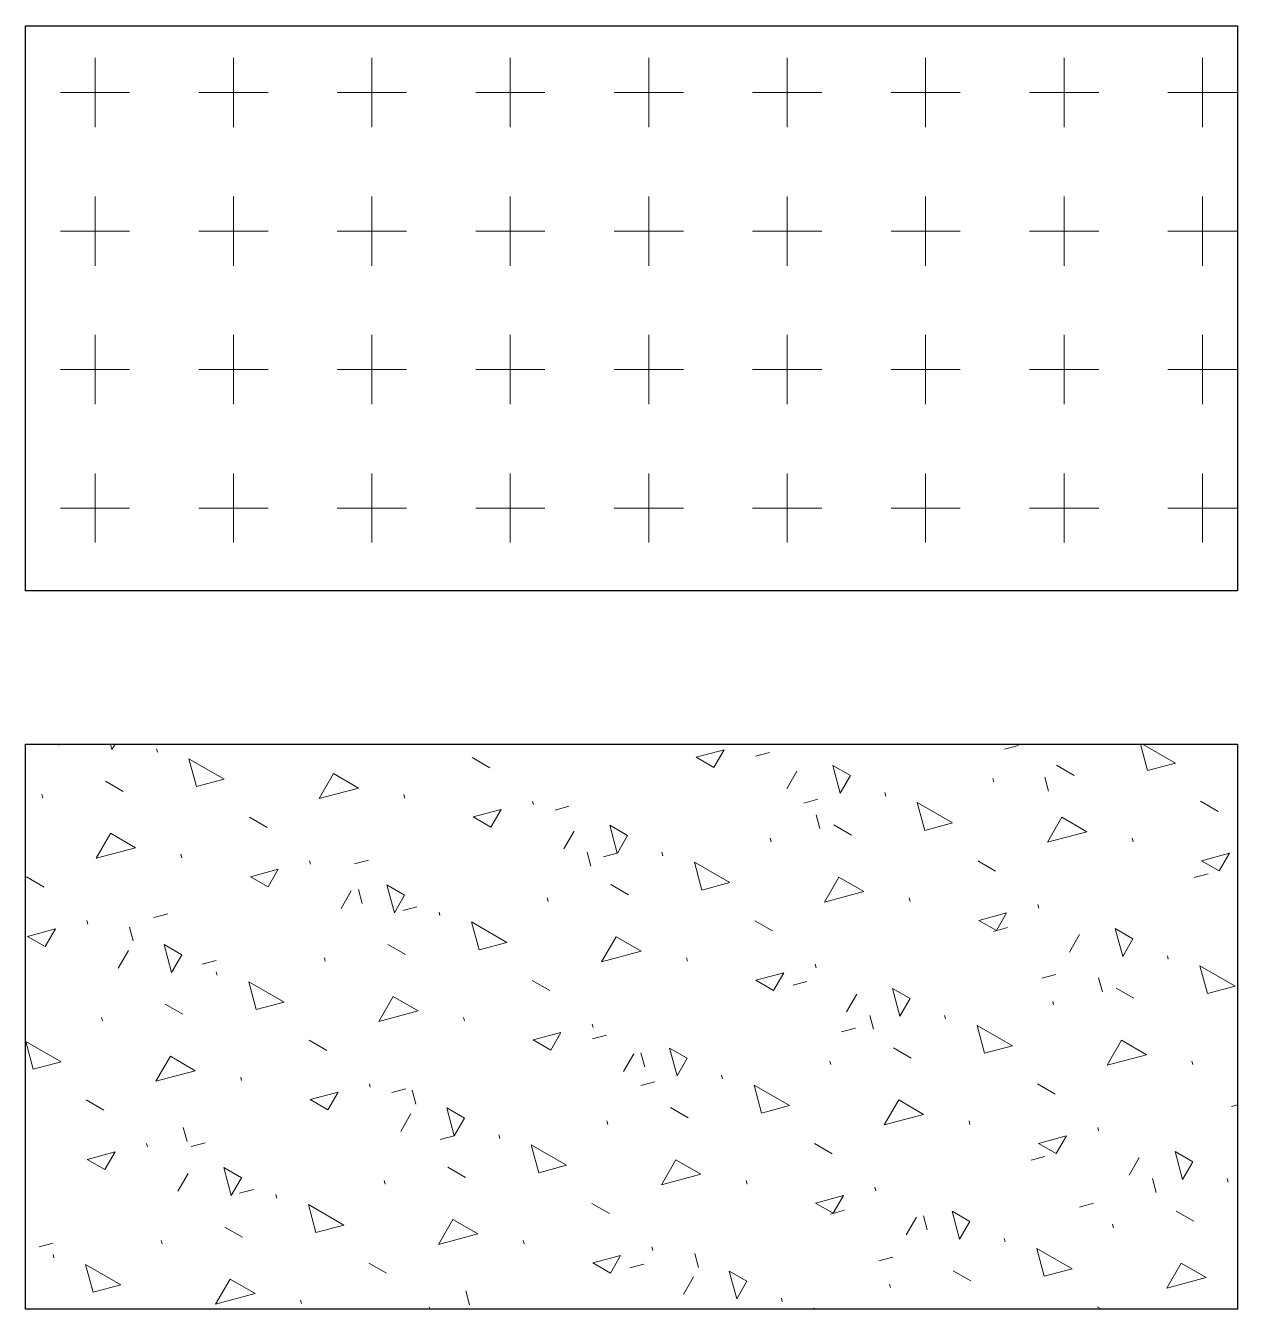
# Model space of a CAD drawing. Header units: millimetres. Extents: x 0 to 23.3, y 0 to 16.5.
# Drawn here: x 16.893 to 17.778, y 4.625 to 5.563 of the extents above; entities that cross this region are included whole.
import ezdxf

# ---------------------------------------------------------------- set-up
doc = ezdxf.new("R2010")
doc.units = ezdxf.units.MM
doc.layers.add('PDF _Геометрия', color=7, linetype='Continuous')

msp = doc.modelspace()

# ---------------------------------------------------------------- linework, layer by layer
at = {"layer": 'PDF _Геометрия', "lineweight": 25}
for points in [[(16.89256, 5.56299), (17.77774, 5.56299), (17.77774, 5.15015), (16.89256, 5.15015)], [(16.89256, 5.03826), (17.77774, 5.03826), (17.77774, 4.62542), (16.89256, 4.62542)]]:
    msp.add_lwpolyline(points, close=True, dxfattribs=at)
at = {"layer": 'PDF _Геометрия', "lineweight": 18}
for points in [[(16.94322, 5.48883), (16.94322, 5.5394)], [(17.04435, 5.48883), (17.04435, 5.5394)], [(17.14549, 5.48883), (17.14549, 5.5394)], [(17.24662, 5.48883), (17.24662, 5.5394)], [(17.34776, 5.48883), (17.34776, 5.5394)], [(17.4489, 5.48883), (17.4489, 5.5394)], [(17.55003, 5.48883), (17.55003, 5.5394)], [(17.65117, 5.48883), (17.65117, 5.5394)], [(17.75231, 5.48883), (17.75231, 5.5394)], [(16.91793, 5.51411), (16.9685, 5.51411)], [(17.01907, 5.51411), (17.06964, 5.51411)], [(17.12021, 5.51411), (17.17077, 5.51411)], [(17.22134, 5.51411), (17.27191, 5.51411)], [(17.32248, 5.51411), (17.37304, 5.51411)], [(17.42361, 5.51411), (17.47418, 5.51411)], [(17.52475, 5.51411), (17.57532, 5.51411)], [(17.62588, 5.51411), (17.67645, 5.51411)], [(17.72702, 5.51411), (17.77759, 5.51411)], [(16.94322, 5.38769), (16.94322, 5.43826)], [(17.04435, 5.38769), (17.04435, 5.43826)], [(17.14549, 5.38769), (17.14549, 5.43826)], [(17.24662, 5.38769), (17.24662, 5.43826)], [(17.34776, 5.38769), (17.34776, 5.43826)], [(17.4489, 5.38769), (17.4489, 5.43826)], [(17.55003, 5.38769), (17.55003, 5.43826)], [(17.65117, 5.38769), (17.65117, 5.43826)], [(17.75231, 5.38769), (17.75231, 5.43826)], [(16.91793, 5.41298), (16.9685, 5.41298)], [(17.01907, 5.41298), (17.06964, 5.41298)], [(17.12021, 5.41298), (17.17077, 5.41298)], [(17.22134, 5.41298), (17.27191, 5.41298)], [(17.32248, 5.41298), (17.37304, 5.41298)], [(17.42361, 5.41298), (17.47418, 5.41298)], [(17.52475, 5.41298), (17.57532, 5.41298)], [(17.62588, 5.41298), (17.67645, 5.41298)], [(17.72702, 5.41298), (17.77759, 5.41298)], [(16.94322, 5.28655), (16.94322, 5.33712)], [(17.04435, 5.28655), (17.04435, 5.33712)], [(17.14549, 5.28655), (17.14549, 5.33712)], [(17.24662, 5.28655), (17.24662, 5.33712)], [(17.34776, 5.28655), (17.34776, 5.33712)], [(17.4489, 5.28655), (17.4489, 5.33712)], [(17.55003, 5.28655), (17.55003, 5.33712)], [(17.65117, 5.28655), (17.65117, 5.33712)], [(17.75231, 5.28655), (17.75231, 5.33712)], [(16.91793, 5.31184), (16.9685, 5.31184)], [(17.01907, 5.31184), (17.06964, 5.31184)], [(17.12021, 5.31184), (17.17077, 5.31184)], [(17.22134, 5.31184), (17.27191, 5.31184)], [(17.32248, 5.31184), (17.37304, 5.31184)], [(17.42361, 5.31184), (17.47418, 5.31184)], [(17.52475, 5.31184), (17.57532, 5.31184)], [(17.62588, 5.31184), (17.67645, 5.31184)], [(17.72702, 5.31184), (17.77759, 5.31184)], [(16.94322, 5.18542), (16.94322, 5.23599)], [(17.04435, 5.18542), (17.04435, 5.23599)], [(17.14549, 5.18542), (17.14549, 5.23599)], [(17.24662, 5.18542), (17.24662, 5.23599)], [(17.34776, 5.18542), (17.34776, 5.23599)], [(17.4489, 5.18542), (17.4489, 5.23599)], [(17.55003, 5.18542), (17.55003, 5.23599)], [(17.65117, 5.18542), (17.65117, 5.23599)], [(17.75231, 5.18542), (17.75231, 5.23599)], [(16.91793, 5.2107), (16.9685, 5.2107)], [(17.01907, 5.2107), (17.06964, 5.2107)], [(17.12021, 5.2107), (17.17077, 5.2107)], [(17.22134, 5.2107), (17.27191, 5.2107)], [(17.32248, 5.2107), (17.37304, 5.2107)], [(17.42361, 5.2107), (17.47418, 5.2107)], [(17.52475, 5.2107), (17.57532, 5.2107)], [(17.62588, 5.2107), (17.67645, 5.2107)], [(17.72702, 5.2107), (17.77759, 5.2107)], [(16.91651, 5.03743), (16.91699, 5.03826)], [(16.95553, 5.03425), (16.95446, 5.03826)], [(16.95553, 5.03425), (16.95785, 5.03826)], [(16.98879, 5.03226), (16.98811, 5.0348)], [(17.42632, 5.0377), (17.42617, 5.03826)], [(17.60769, 5.03449), (17.61786, 5.03722)], [(17.70702, 5.03826), (17.71221, 5.01887), (17.73256, 5.02432), (17.70843, 5.03826)], [(17.23175, 5.02101), (17.21884, 5.02846)], [(17.38239, 5.02865), (17.40274, 5.03411)], [(17.3953, 5.02121), (17.38239, 5.02865)], [(17.3953, 5.02121), (17.40275, 5.03411)], [(17.42582, 5.02939), (17.436, 5.03211)], [(17.10691, 4.99847), (17.13569, 5.00618), (17.11744, 5.01671)], [(17.10691, 4.99846), (17.11744, 5.01671)], [(17.44859, 5.00549), (17.45604, 5.0184)], [(17.48761, 5.00231), (17.48216, 5.02267)], [(17.49506, 5.01522), (17.48216, 5.02267)], [(17.65861, 5.01541), (17.6457, 5.02286)], [(16.96371, 5.00372), (16.95081, 5.01117)], [(17.48761, 5.00232), (17.49506, 5.01522)], [(17.59991, 5.01059), (17.59923, 5.01314)], [(17.63989, 5.00385), (17.63716, 5.01403)], [(16.90502, 4.9989), (16.90434, 5.00145)], [(17.16951, 4.99888), (17.16883, 5.00142)], [(17.46115, 4.99522), (17.47133, 4.99795)], [(17.52086, 5.00032), (17.52018, 5.00286)], [(17.23248, 4.97758), (17.21957, 4.98503), (17.23993, 4.99048)], [(17.23248, 4.97758), (17.23993, 4.99048)], [(17.26351, 4.99407), (17.26282, 4.99662)], [(17.27929, 4.99012), (17.28946, 4.99285)], [(17.76382, 4.98907), (17.75092, 4.99652)], [(17.06893, 4.97738), (17.05603, 4.98483)], [(17.31462, 4.95596), (17.32479, 4.95869), (17.31934, 4.97904), (17.33224, 4.97159)], [(17.47271, 4.97651), (17.46998, 4.98668)], [(17.49579, 4.97179), (17.48289, 4.97924)], [(17.63898, 4.96653), (17.66777, 4.97424), (17.64952, 4.98478)], [(17.63898, 4.96653), (17.64952, 4.98477)], [(16.94409, 4.95484), (16.97287, 4.96255), (16.95463, 4.97309)], [(16.94409, 4.95484), (16.95462, 4.97308)], [(17.28577, 4.96187), (17.29322, 4.97477)], [(17.3248, 4.95869), (17.33224, 4.97159)], [(17.43709, 4.96697), (17.43641, 4.96951)], [(17.70159, 4.96694), (17.7009, 4.96949)], [(17.00669, 4.95525), (17.00601, 4.9578)], [(17.10069, 4.95045), (17.10001, 4.95299)], [(17.13275, 4.95086), (17.14293, 4.95358)], [(17.30553, 4.94916), (17.30281, 4.95934)], [(17.35805, 4.95669), (17.35737, 4.95924)], [(17.60101, 4.94545), (17.5881, 4.9529)], [(17.76455, 4.94564), (17.75165, 4.95309), (17.77201, 4.95854)], [(17.76456, 4.94564), (17.77201, 4.95855)], [(16.90611, 4.93376), (16.89321, 4.94121)], [(17.05676, 4.9414), (17.07711, 4.94685)], [(17.06966, 4.93395), (17.05676, 4.9414)], [(17.06966, 4.93396), (17.07711, 4.94686)], [(17.47617, 4.9229), (17.50495, 4.93061), (17.4867, 4.94115)], [(17.47617, 4.9229), (17.4867, 4.94115)], [(17.74624, 4.94073), (17.75641, 4.94346)], [(17.13835, 4.92182), (17.13562, 4.932)], [(17.16198, 4.91506), (17.15652, 4.93541), (17.16943, 4.92796)], [(17.33297, 4.92816), (17.32007, 4.93561)], [(17.12295, 4.91824), (17.1304, 4.93114)], [(17.16198, 4.91506), (17.16943, 4.92797)], [(17.27428, 4.92334), (17.2736, 4.92588)], [(17.53877, 4.92332), (17.53809, 4.92586)], [(16.98622, 4.91159), (16.99639, 4.91432)], [(17.16808, 4.9167), (17.17826, 4.91942)], [(17.19523, 4.91306), (17.19455, 4.91561)], [(17.60174, 4.90202), (17.58883, 4.90946), (17.60919, 4.91492)], [(17.60174, 4.90202), (17.60919, 4.91492)], [(17.63277, 4.91851), (17.63208, 4.92105)], [(16.93787, 4.90682), (16.93719, 4.90936)], [(16.97117, 4.89447), (16.96845, 4.90465)], [(17.43819, 4.90182), (17.42529, 4.90927)], [(17.5997, 4.90147), (17.60988, 4.9042)], [(16.90684, 4.89033), (16.89394, 4.89777), (16.91429, 4.90323)], [(16.90685, 4.89033), (16.9143, 4.90323)], [(17.31335, 4.87928), (17.34213, 4.88699), (17.32389, 4.89752)], [(17.31335, 4.87927), (17.32388, 4.89752)], [(17.65503, 4.8863), (17.66248, 4.89921)], [(17.69405, 4.88312), (17.6886, 4.90348), (17.7015, 4.89603)], [(17.69406, 4.88313), (17.7015, 4.89603)], [(16.96014, 4.87461), (16.96759, 4.88752)], [(16.99916, 4.87143), (16.99371, 4.89179), (17.00661, 4.88434)], [(17.17016, 4.88453), (17.15725, 4.89198)], [(16.99916, 4.87144), (17.00661, 4.88434)], [(17.02155, 4.87743), (17.03172, 4.88016)], [(17.11146, 4.87971), (17.11078, 4.88226)], [(17.37595, 4.87969), (17.37527, 4.88223)], [(17.46995, 4.87488), (17.46927, 4.87743)], [(17.72731, 4.88113), (17.72663, 4.88367)], [(17.03241, 4.86944), (17.03173, 4.87198)], [(17.43892, 4.85839), (17.42602, 4.86584), (17.44637, 4.87129)], [(17.43892, 4.85839), (17.44637, 4.87129)], [(17.63503, 4.86731), (17.64521, 4.87004)], [(17.67915, 4.85732), (17.67643, 4.86749)], [(17.27537, 4.85819), (17.26247, 4.86564)], [(17.45317, 4.86221), (17.46334, 4.86493)], [(17.53124, 4.8395), (17.52578, 4.85985), (17.53869, 4.8524)], [(17.70223, 4.8526), (17.68933, 4.86005)], [(17.00734, 4.84091), (16.99444, 4.84836)], [(17.15053, 4.83565), (17.17932, 4.84336), (17.16107, 4.8539)], [(17.15053, 4.83565), (17.16107, 4.85389)], [(17.49221, 4.84268), (17.49966, 4.85558)], [(17.53124, 4.8395), (17.53869, 4.8524)], [(17.64354, 4.84778), (17.64286, 4.85032)], [(16.94864, 4.83609), (16.94796, 4.83863)], [(17.21314, 4.83606), (17.21246, 4.83861)], [(17.51197, 4.82997), (17.50925, 4.84015)], [(17.56449, 4.8375), (17.56381, 4.84005)], [(17.30713, 4.83126), (17.30645, 4.8338)], [(17.4885, 4.82805), (17.49867, 4.83077)], [(17.11256, 4.81457), (17.09965, 4.82202)], [(17.2761, 4.81476), (17.2632, 4.82221), (17.28355, 4.82766)], [(17.27611, 4.81477), (17.28356, 4.82767)], [(17.30663, 4.82294), (17.31681, 4.82567)], [(17.68261, 4.80371), (17.71139, 4.81142), (17.69315, 4.82196)], [(17.68261, 4.80371), (17.69315, 4.82196)], [(16.98772, 4.79202), (17.0165, 4.79973), (16.99825, 4.81027)], [(16.98772, 4.79202), (16.99825, 4.81027)], [(17.3294, 4.79905), (17.33685, 4.81195)], [(17.34479, 4.80263), (17.34207, 4.81281)], [(17.36842, 4.79587), (17.36297, 4.81622), (17.37587, 4.80877)], [(17.53942, 4.80897), (17.52651, 4.81642)], [(17.36842, 4.79587), (17.37587, 4.80878)], [(17.48072, 4.80415), (17.48004, 4.80669)], [(17.74521, 4.80413), (17.74453, 4.80667)], [(17.05032, 4.79244), (17.04964, 4.79498)], [(17.34196, 4.78878), (17.35214, 4.79151)], [(17.40167, 4.79387), (17.40099, 4.79642)], [(17.11329, 4.77114), (17.10039, 4.77858), (17.12074, 4.78404)], [(17.11329, 4.77114), (17.12074, 4.78404)], [(17.14431, 4.78763), (17.14363, 4.79017)], [(17.1601, 4.78368), (17.17027, 4.7864)], [(17.17762, 4.77528), (17.17489, 4.78546)], [(17.64463, 4.78263), (17.63173, 4.79008)], [(16.94974, 4.77094), (16.93684, 4.77839)], [(17.19543, 4.74952), (17.2056, 4.75224), (17.20015, 4.7726), (17.21305, 4.76515)], [(17.3766, 4.76534), (17.3637, 4.77279)], [(17.51979, 4.76008), (17.53033, 4.77833)], [(17.54858, 4.7678), (17.53033, 4.77833)], [(17.77358, 4.77355), (17.77774, 4.77467)], [(17.16658, 4.75542), (17.17403, 4.76833)], [(17.2056, 4.75225), (17.21305, 4.76515)], [(17.3179, 4.76052), (17.31722, 4.76307)], [(17.5198, 4.76009), (17.54858, 4.7678)], [(17.5824, 4.7605), (17.58172, 4.76304)], [(17.01044, 4.74794), (17.00771, 4.75812)], [(17.67639, 4.75569), (17.67571, 4.75824)], [(16.9815, 4.744), (16.98082, 4.74655)], [(17.01356, 4.74441), (17.02374, 4.74714)], [(17.23886, 4.75025), (17.23818, 4.75279)], [(17.48182, 4.739), (17.46892, 4.74645)], [(17.63246, 4.74665), (17.65281, 4.7521)], [(17.64536, 4.7392), (17.63246, 4.74665)], [(17.64537, 4.7392), (17.65282, 4.7521)], [(16.95047, 4.72751), (16.93757, 4.73496), (16.95792, 4.74041)], [(16.95047, 4.72751), (16.95792, 4.74041)], [(17.62705, 4.73429), (17.63722, 4.73702)], [(17.69866, 4.72349), (17.70611, 4.73639)], [(17.73768, 4.72031), (17.73223, 4.74066), (17.74513, 4.73321)], [(17.04278, 4.70862), (17.03733, 4.72897), (17.05024, 4.72152)], [(17.21378, 4.72172), (17.20088, 4.72917)], [(17.35698, 4.71646), (17.38576, 4.72417), (17.36751, 4.73471)], [(17.35698, 4.71646), (17.36751, 4.7347)], [(17.73768, 4.72031), (17.74513, 4.73321)], [(17.00376, 4.7118), (17.01121, 4.7247)], [(17.04279, 4.70862), (17.05024, 4.72152)], [(17.15509, 4.7169), (17.15441, 4.71944)], [(17.41958, 4.71687), (17.4189, 4.71942)], [(17.71842, 4.71078), (17.71569, 4.72096)], [(17.77093, 4.71831), (17.77025, 4.72086)], [(17.04889, 4.71025), (17.05907, 4.71298)], [(17.07604, 4.70662), (17.07536, 4.70917)], [(17.48255, 4.69557), (17.46965, 4.70302), (17.49, 4.70847)], [(17.48255, 4.69557), (17.49, 4.70848)], [(17.51357, 4.71207), (17.51289, 4.71461)], [(17.12492, 4.687), (17.09912, 4.7019), (17.10457, 4.68155), (17.12492, 4.687)], [(17.319, 4.69538), (17.3061, 4.70283)], [(17.48051, 4.69503), (17.49069, 4.69775)], [(17.66238, 4.70013), (17.67255, 4.70286)], [(17.19416, 4.67283), (17.22294, 4.68054), (17.2047, 4.69108)], [(17.19416, 4.67283), (17.2047, 4.69108)], [(17.53584, 4.67986), (17.54329, 4.69276)], [(17.55124, 4.68344), (17.54851, 4.69361)], [(17.57486, 4.67668), (17.56941, 4.69703), (17.58231, 4.68958)], [(17.57486, 4.67668), (17.58231, 4.68959)], [(17.74586, 4.68978), (17.73296, 4.69723)], [(17.05097, 4.67809), (17.03806, 4.68554)], [(17.68716, 4.68496), (17.68648, 4.6875)], [(16.90236, 4.67099), (16.91253, 4.67372)], [(16.99227, 4.67327), (16.99159, 4.67581)], [(17.25676, 4.67325), (17.25608, 4.67579)], [(17.35076, 4.66844), (17.35008, 4.67098)], [(17.60812, 4.67468), (17.60744, 4.67723)], [(16.91322, 4.663), (16.91254, 4.66554)], [(17.31973, 4.65194), (17.30683, 4.65939), (17.32718, 4.66485)], [(17.31973, 4.65195), (17.32718, 4.66485)], [(17.38406, 4.65609), (17.38133, 4.66627)], [(17.51584, 4.66087), (17.52602, 4.66359)], [(17.15618, 4.65175), (17.14328, 4.6592)], [(17.33398, 4.65576), (17.34415, 4.65849)], [(17.41205, 4.63305), (17.40659, 4.65341), (17.4195, 4.64596)], [(17.58304, 4.64615), (17.57014, 4.6536)], [(17.72624, 4.64089), (17.75502, 4.64861), (17.73677, 4.65914)], [(17.72624, 4.64089), (17.73677, 4.65914)], [(17.03134, 4.62921), (17.06013, 4.63692), (17.04188, 4.64745)], [(17.03134, 4.6292), (17.04188, 4.64745)], [(17.37302, 4.63623), (17.38047, 4.64914)], [(17.41205, 4.63306), (17.4195, 4.64596)], [(17.52435, 4.64133), (17.52367, 4.64388)], [(17.09395, 4.62962), (17.09326, 4.63216)], [(17.21688, 4.62875), (17.21415, 4.63892)], [(17.4453, 4.63106), (17.44462, 4.6336)], [(17.18778, 4.62542), (17.18726, 4.62736)], [(17.46862, 4.62542), (17.46838, 4.62634), (17.46997, 4.62542)], [(17.67855, 4.62542), (17.67536, 4.62726)]]:
    msp.add_lwpolyline(points, dxfattribs=at)
for points in [[(17.01187, 5.02753), (17.01732, 5.00718), (17.03767, 5.01263)], [(17.54394, 4.9956), (17.5494, 4.97524), (17.56975, 4.9807)], [(17.38113, 4.95197), (17.38658, 4.93162), (17.40693, 4.93707)], [(17.21831, 4.90834), (17.22376, 4.88799), (17.24411, 4.89344)], [(17.75039, 4.87641), (17.75584, 4.85605), (17.77619, 4.86151)], [(17.05549, 4.86472), (17.06095, 4.84436), (17.0813, 4.84982)], [(17.58757, 4.83278), (17.59302, 4.81243), (17.61338, 4.81788)], [(16.89268, 4.82109), (16.89813, 4.80074), (16.91848, 4.80619)], [(17.42475, 4.78915), (17.43021, 4.7688), (17.45056, 4.77425)], [(17.26194, 4.74553), (17.26739, 4.72517), (17.28774, 4.73063)], [(17.6312, 4.66996), (17.63665, 4.64961), (17.657, 4.65506)], [(16.9363, 4.65827), (16.94176, 4.63792), (16.96211, 4.64337)]]:
    msp.add_lwpolyline(points, close=True, dxfattribs=at)

doc.saveas('drawing.dxf')
